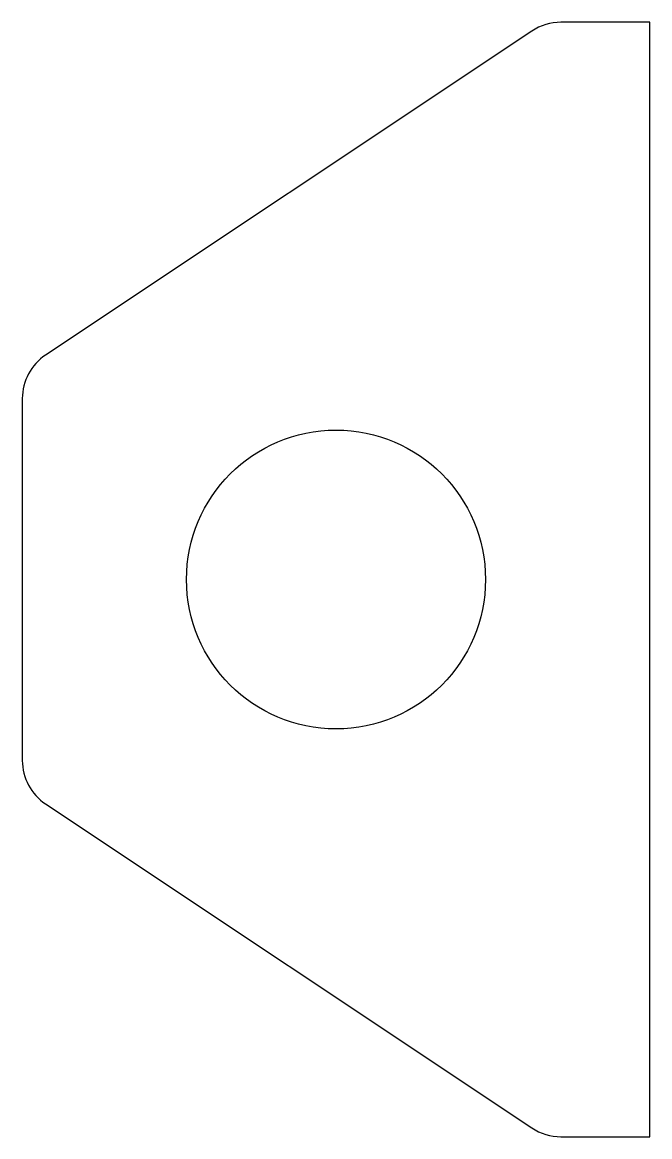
# Model space of a CAD drawing. Header units: inches. Extents: x -1.5 to 0, y -0.83 to 1.83.
import ezdxf

# ---------------------------------------------------------------- set-up
doc = ezdxf.new("R2010")
doc.units = ezdxf.units.IN
doc.header["$MEASUREMENT"] = 0

msp = doc.modelspace()

# ---------------------------------------------------------------- linework, layer by layer
msp.add_lwpolyline([(-0.2122, 1.8333, 0.148069), (-0.2815, 1.8123), (-1.4443, 1.0371, 0.250765), (-1.5, 0.9331), (-1.5, 0.0669, 0.250765), (-1.4443, -0.0371), (-0.2815, -0.8123, 0.148069), (-0.2122, -0.8333), (0, -0.8333), (0, 1.8333)], format="xyb", close=True)
msp.add_circle((-0.75, 0.5), 0.3575)

doc.saveas('drawing.dxf')
